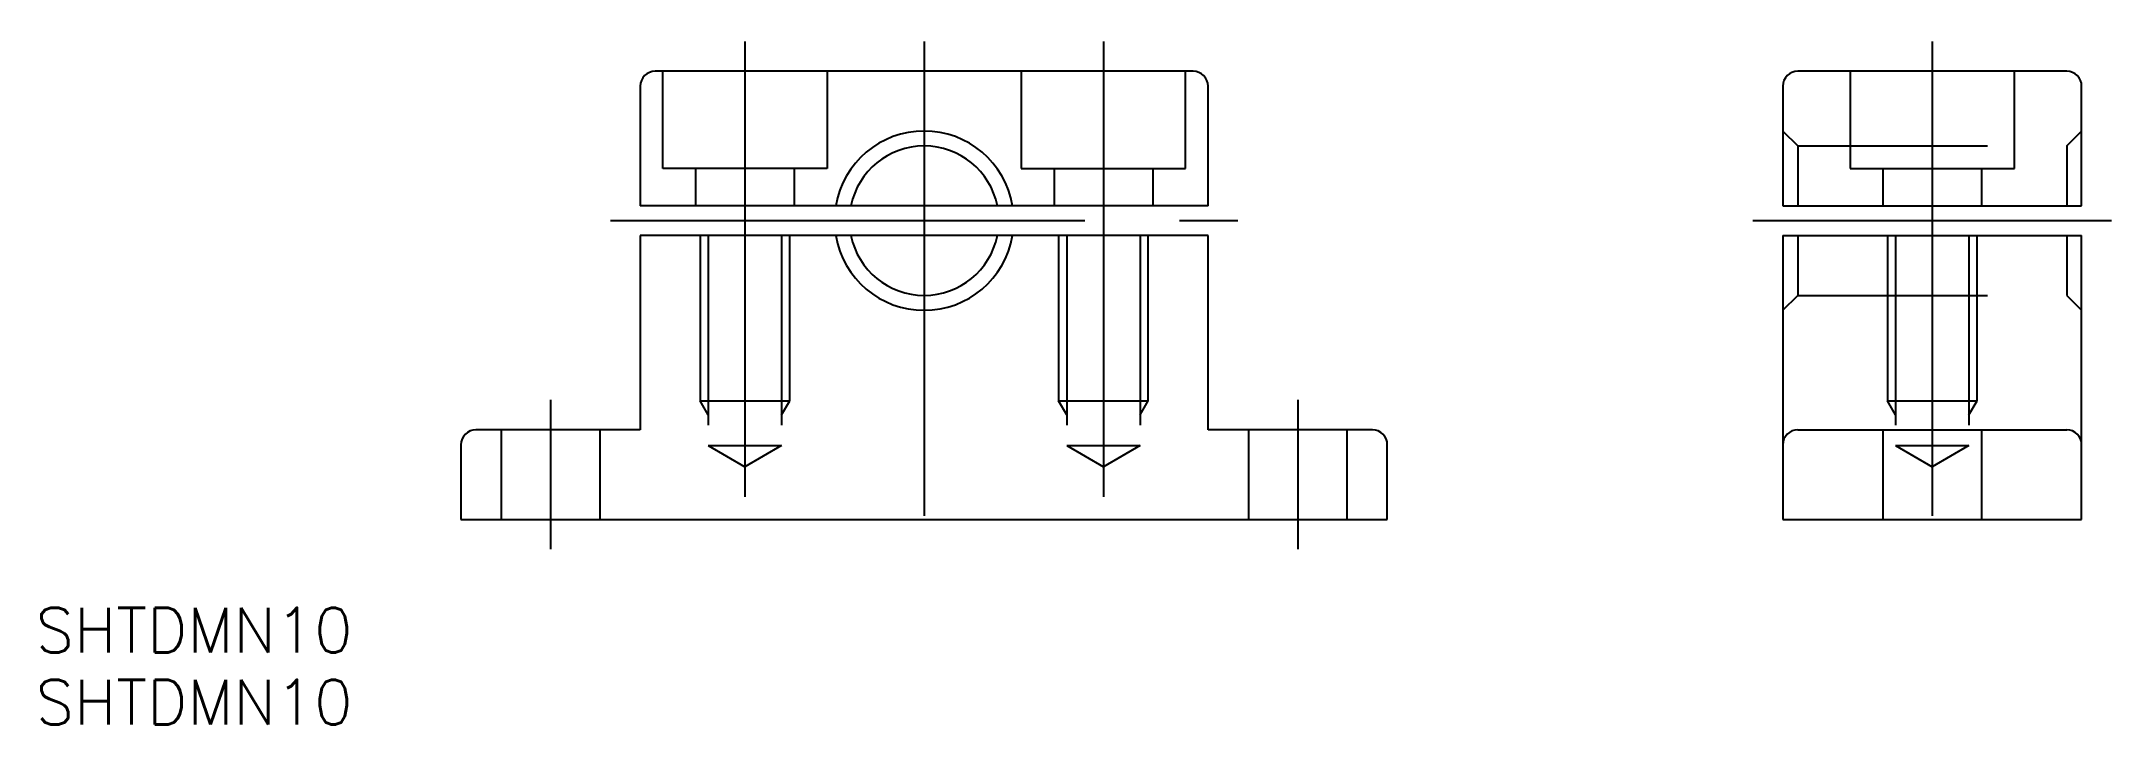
# Model space of a CAD drawing. Extents: x -28 to 110, y -14 to 32.
import ezdxf

# ---------------------------------------------------------------- set-up
doc = ezdxf.new("R2010")
doc.units = 0
doc.linetypes.add('CENTER', pattern=[50.8, 31.75, -6.35, 6.35, -6.35])
doc.linetypes.add('DASHED', pattern=[19.05, 12.7, -6.35])
doc.layers.get('0').update_dxf_attribs({"linetype": 'CONTINUOUS'})
doc.layers.add('CENTER', color=1, linetype='CENTER')
doc.styles.get("Standard").update_dxf_attribs({"font": 'txt.shx', "height": 3, "bigfont": 'bigfont.shx'})

# ---------------------------------------------------------------- blocks, each defined once
blk = doc.blocks.new('*U2')
at = {"color": 7, "linetype": 'CONTINUOUS'}
blk.add_text('SHTDMN10', height=3, dxfattribs=at).set_placement((-28.47, -8.91))
blk = doc.blocks.new('*U3')
at = {"color": 7, "linetype": 'CONTINUOUS'}
blk.add_text('SHTDMN10', height=3, dxfattribs=at).set_placement((-28.47, -13.73))

msp = doc.modelspace()

# ---------------------------------------------------------------- linework, layer by layer
at = {"color": 7, "linetype": 'CONTINUOUS'}
for p, q in [((49, 30), (13, 30)), ((107.47, 30), (89.47, 30)), ((12, 29), (12, 21)), ((50, 21), (50, 29)), ((88.47, 29), (88.47, 21)), ((108.47, 21), (108.47, 29)), ((50, 21), (12, 21)), ((88.47, 21), (108.47, 21)), ((12, 19), (12, 6)), ((50, 19), (12, 19)), ((50, 6), (50, 19)), ((88.47, 19), (108.47, 19)), ((88.47, 19), (88.47, 0)), ((108.47, 0), (108.47, 19)), ((12, 6), (1, 6)), ((61, 6), (50, 6)), ((89.47, 6), (107.47, 6)), ((0, 5), (0, 0)), ((62, 0), (62, 5)), ((0, 0), (62, 0)), ((88.47, 0), (108.47, 0))]:
    msp.add_line(p, q, dxfattribs=at)
at = {"color": 3, "linetype": 'DASHED'}
for p, q in [((13.5, 23.5), (13.5, 30)), ((24.5, 30), (24.5, 23.5)), ((37.5, 30), (37.5, 23.5)), ((48.5, 23.5), (48.5, 30)), ((92.97, 30), (92.97, 23.5)), ((103.97, 23.5), (103.97, 30)), ((88.47, 26), (89.47, 25)), ((89.47, 25), (107.47, 25)), ((89.47, 25), (89.47, 21)), ((107.47, 25), (108.47, 26)), ((107.47, 25), (107.47, 21)), ((24.5, 23.5), (13.5, 23.5)), ((15.7, 23.5), (15.7, 21)), ((22.3, 23.5), (22.3, 21)), ((37.5, 23.5), (48.5, 23.5)), ((39.7, 23.5), (39.7, 21)), ((46.3, 23.5), (46.3, 21)), ((92.97, 23.5), (103.97, 23.5)), ((95.17, 23.5), (95.17, 21)), ((101.77, 23.5), (101.77, 21)), ((16, 19), (16, 7.94)), ((16.54, 19), (16.54, 4.94)), ((21.46, 19), (21.46, 4.94)), ((22, 7.94), (22, 19)), ((40, 19), (40, 7.94)), ((40.54, 19), (40.54, 4.94)), ((45.46, 19), (45.46, 4.94)), ((46, 7.94), (46, 19)), ((89.47, 19), (89.47, 15)), ((95.47, 19), (95.47, 7.94)), ((96.02, 19), (96.02, 4.94)), ((100.93, 19), (100.93, 4.94)), ((101.47, 7.94), (101.47, 19)), ((107.47, 19), (107.47, 15)), ((88.47, 14), (89.47, 15)), ((89.47, 15), (107.47, 15)), ((107.47, 15), (108.47, 14)), ((16, 7.94), (22, 7.94)), ((16.54, 7), (16, 7.94)), ((21.46, 7), (22, 7.94)), ((40, 7.94), (46, 7.94)), ((40.54, 7), (40, 7.94)), ((45.46, 7), (46, 7.94)), ((95.47, 7.94), (101.47, 7.94)), ((96.02, 7), (95.47, 7.94)), ((100.93, 7), (101.47, 7.94)), ((2.7, 6), (2.7, 0)), ((9.3, 6), (9.3, 0)), ((52.7, 6), (52.7, 0)), ((59.3, 6), (59.3, 0)), ((95.17, 6), (95.17, 0)), ((101.77, 6), (101.77, 0)), ((16.54, 4.94), (21.46, 4.94)), ((16.54, 4.94), (19, 3.52)), ((21.46, 4.94), (19, 3.52)), ((40.54, 4.94), (45.46, 4.94)), ((40.54, 4.94), (43, 3.52)), ((45.46, 4.94), (43, 3.52)), ((96.02, 4.94), (100.93, 4.94)), ((96.02, 4.94), (98.47, 3.52)), ((100.93, 4.94), (98.47, 3.52))]:
    msp.add_line(p, q, dxfattribs=at)
at = {"color": 7, "linetype": 'CONTINUOUS'}
for centre, radius, start, end in [((13, 29), 1, 90, 180), ((49, 29), 1, 0, 90), ((89.47, 29), 1, 90, 180), ((107.47, 29), 1, 0, 90), ((31, 20), 6, 9.5941, 170.4059), ((31, 20), 5, 11.537, 168.463), ((31, 20), 6, 189.5941, 350.4059), ((31, 20), 5, 191.537, 348.463), ((1, 5), 1, 90, 180), ((61, 5), 1, 0, 90), ((89.47, 5), 1, 90, 180), ((107.47, 5), 1, 0, 90)]:
    msp.add_arc(centre, radius, start, end, dxfattribs=at)
at = {"layer": 'CENTER', "color": 1, "linetype": 'CENTER'}
for p, q in [((19, 32), (19, 1.52)), ((31, 32), (31, -2)), ((43, 32), (43, 1.52)), ((98.47, 32), (98.47, -2)), ((10, 20), (52, 20)), ((86.47, 20), (110.47, 20)), ((6, 8), (6, -2)), ((56, 8), (56, -2))]:
    msp.add_line(p, q, dxfattribs=at)

# ---------------------------------------------------------------- block references
at = {"color": 7, "linetype": 'CONTINUOUS'}
for name in ['*U2', '*U3']:
    msp.add_blockref(name, (0, 0), dxfattribs=at)

doc.saveas('drawing.dxf')
